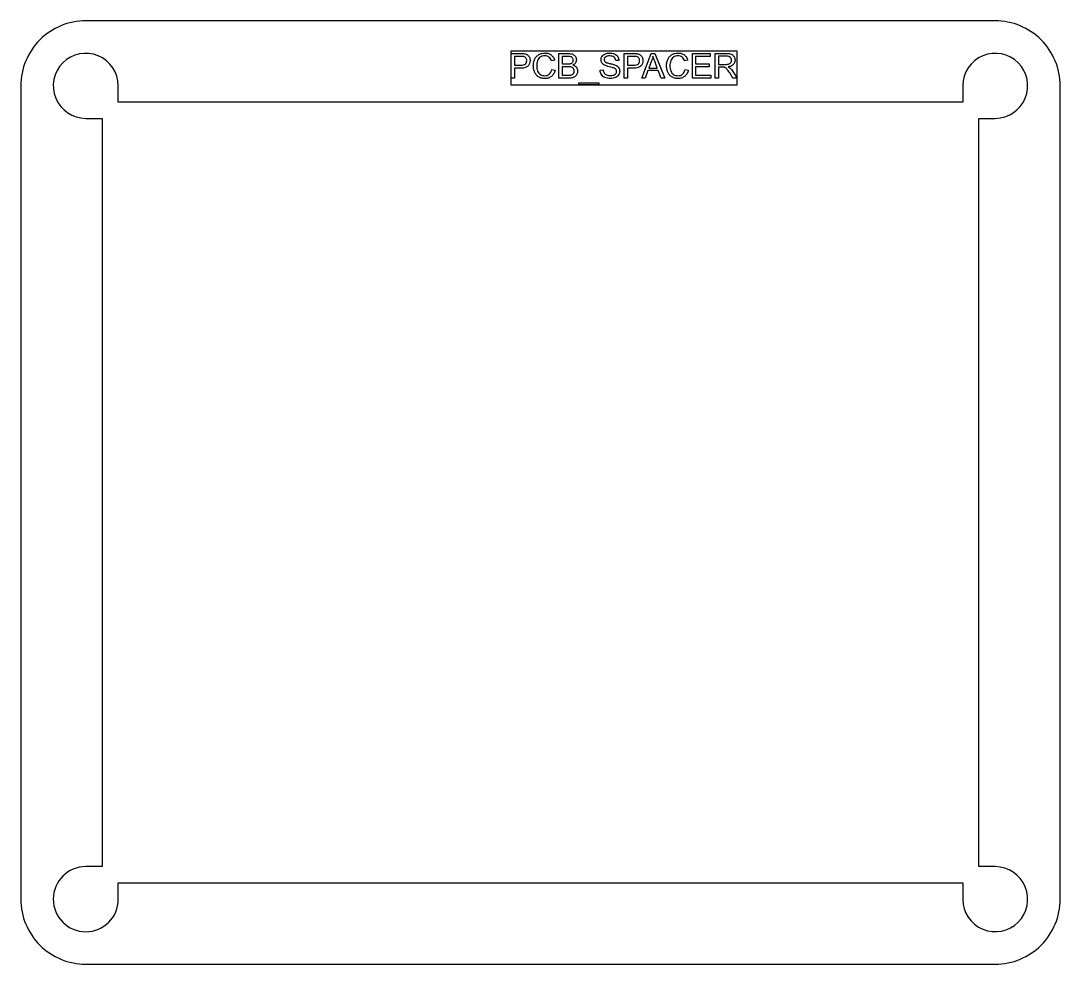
# Model space of a CAD drawing. Header units: millimetres. Extents: x -270 to -4, y 9 to 185.
# Drawn here: x -135.9 to -71.9, y 126.3 to 184.3 of the extents above; entities that cross this region are included whole.
import ezdxf

# ---------------------------------------------------------------- set-up
doc = ezdxf.new("R2010")
doc.units = ezdxf.units.MM
doc.layers.get('0').update_dxf_attribs({"linetype": 'CONTINUOUS'})

msp = doc.modelspace()

# ---------------------------------------------------------------- linework, layer by layer
for p, q in [((-105.698, 180.805), (-105.698, 182.32)), ((-105.698, 182.32), (-105.126, 182.32)), ((-102.766, 180.805), (-102.766, 182.32)), ((-102.766, 182.32), (-102.197, 182.32)), ((-98.757, 180.805), (-98.757, 182.32)), ((-98.757, 182.32), (-98.185, 182.32)), ((-97.669, 180.805), (-97.087, 182.32)), ((-97.087, 182.32), (-96.871, 182.32)), ((-96.871, 182.32), (-96.251, 180.805)), ((-94.558, 180.805), (-94.558, 182.32)), ((-94.558, 182.32), (-93.462, 182.32)), ((-93.462, 182.32), (-93.462, 182.141)), ((-93.147, 180.805), (-93.147, 182.32)), ((-93.147, 182.32), (-92.475, 182.32)), ((-105.11, 182.141), (-105.498, 182.141)), ((-105.498, 182.141), (-105.498, 181.6)), ((-103.03, 181.905), (-103.228, 181.858)), ((-102.263, 182.141), (-102.565, 182.141)), ((-102.565, 182.141), (-102.565, 181.683)), ((-102.565, 181.683), (-102.238, 181.683)), ((-99.076, 181.893), (-99.268, 181.879)), ((-98.169, 182.141), (-98.556, 182.141)), ((-98.556, 182.141), (-98.556, 181.6)), ((-97.065, 181.872), (-97.231, 181.427)), ((-96.718, 181.427), (-96.876, 181.847)), ((-94.835, 181.905), (-95.032, 181.858)), ((-93.462, 182.141), (-94.357, 182.141)), ((-94.357, 182.141), (-94.357, 181.677)), ((-94.357, 181.677), (-93.519, 181.677)), ((-93.519, 181.677), (-93.519, 181.499)), ((-92.467, 182.153), (-92.946, 182.153)), ((-92.946, 182.153), (-92.946, 181.651)), ((-92.946, 181.651), (-92.515, 181.651)), ((-105.498, 181.6), (-105.106, 181.6)), ((-105.109, 181.421), (-105.498, 181.421)), ((-105.498, 181.421), (-105.498, 180.805)), ((-103.205, 181.336), (-103.005, 181.285)), ((-102.215, 181.505), (-102.565, 181.505)), ((-102.565, 181.505), (-102.565, 180.984)), ((-102.565, 180.984), (-102.188, 180.984)), ((-100.237, 181.292), (-100.048, 181.308)), ((-98.556, 181.6), (-98.165, 181.6)), ((-98.168, 181.421), (-98.556, 181.421)), ((-98.556, 181.421), (-98.556, 180.805)), ((-97.289, 181.264), (-97.456, 180.805)), ((-96.656, 181.264), (-97.289, 181.264)), ((-97.231, 181.427), (-96.718, 181.427)), ((-96.479, 180.805), (-96.656, 181.264)), ((-95.009, 181.336), (-94.809, 181.285)), ((-93.519, 181.499), (-94.357, 181.499)), ((-94.357, 181.499), (-94.357, 180.984)), ((-94.357, 180.984), (-93.427, 180.984)), ((-93.427, 180.984), (-93.427, 180.805)), ((-92.714, 181.478), (-92.946, 181.478)), ((-92.946, 181.478), (-92.946, 180.805)), ((-92.064, 180.805), (-92.264, 181.12)), ((-92.075, 181.217), (-91.812, 180.805)), ((-105.498, 180.805), (-105.698, 180.805)), ((-102.188, 180.805), (-102.766, 180.805)), ((-101.541, 180.384), (-101.541, 180.519)), ((-101.541, 180.519), (-100.308, 180.519)), ((-100.308, 180.384), (-101.541, 180.384)), ((-100.308, 180.519), (-100.308, 180.384)), ((-98.556, 180.805), (-98.757, 180.805)), ((-97.456, 180.805), (-97.669, 180.805)), ((-96.251, 180.805), (-96.479, 180.805)), ((-93.427, 180.805), (-94.558, 180.805)), ((-92.946, 180.805), (-93.147, 180.805)), ((-91.812, 180.805), (-92.064, 180.805))]:
    msp.add_line(p, q)
for points in [[(-135.878, 130.31, 0.414214), (-131.878, 126.31), (-75.928, 126.31, 0.414214), (-71.928, 130.31), (-71.928, 180.331, 0.414214), (-75.928, 184.331), (-131.878, 184.331, 0.414214), (-135.878, 180.331)], [(-131.878, 132.31, 2.414213), (-129.878, 130.31), (-129.878, 131.31), (-77.928, 131.31), (-77.928, 130.31, 2.414214), (-75.928, 132.31), (-76.928, 132.31), (-76.928, 178.331), (-75.928, 178.331, 2.414216), (-77.928, 180.331), (-77.928, 179.331), (-129.878, 179.331), (-129.878, 180.331, 2.414215), (-131.878, 178.331), (-130.878, 178.331), (-130.878, 132.31)]]:
    msp.add_lwpolyline(points, format="xyb", close=True)
msp.add_lwpolyline([(-91.822, 180.364), (-105.708, 180.364), (-105.708, 182.481), (-91.822, 182.481)], close=True)
for points, knots in [([(-105.126, 182.32), (-105.082, 182.32), (-105.005, 182.32), (-104.928, 182.31), (-104.896, 182.306)], [0, 0, 0, 0, 0.01331162, 0.02311292, 0.02311292, 0.02311292, 0.02311292]), ([(-104.896, 182.306), (-104.861, 182.299), (-104.795, 182.285), (-104.737, 182.251), (-104.709, 182.235)], [0, 0, 0, 0, 0.01060721, 0.02012395, 0.02012395, 0.02012395, 0.02012395]), ([(-103.996, 182.254), (-103.939, 182.281), (-103.822, 182.335), (-103.694, 182.342), (-103.629, 182.346)], [0, 0, 0, 0, 0.01882566, 0.03817203, 0.03817203, 0.03817203, 0.03817203]), ([(-103.629, 182.346), (-103.557, 182.342), (-103.42, 182.334), (-103.303, 182.264), (-103.246, 182.23)], [0, 0, 0, 0, 0.02112812, 0.04049471, 0.04049471, 0.04049471, 0.04049471]), ([(-102.197, 182.32), (-102.145, 182.319), (-102.05, 182.317), (-101.959, 182.287), (-101.919, 182.274)], [0, 0, 0, 0, 0.01568728, 0.0283738, 0.0283738, 0.0283738, 0.0283738]), ([(-101.919, 182.274), (-101.886, 182.257), (-101.82, 182.222), (-101.776, 182.162), (-101.755, 182.132)], [0, 0, 0, 0, 0.01102659, 0.02195102, 0.02195102, 0.02195102, 0.02195102]), ([(-100.114, 182.143), (-100.089, 182.174), (-100.037, 182.24), (-99.962, 182.276), (-99.924, 182.294)], [0, 0, 0, 0, 0.0118789, 0.02459588, 0.02459588, 0.02459588, 0.02459588]), ([(-99.924, 182.294), (-99.88, 182.309), (-99.79, 182.34), (-99.695, 182.344), (-99.646, 182.346)], [0, 0, 0, 0, 0.01376047, 0.02841613, 0.02841613, 0.02841613, 0.02841613]), ([(-99.646, 182.346), (-99.592, 182.344), (-99.491, 182.341), (-99.394, 182.307), (-99.349, 182.292)], [0, 0, 0, 0, 0.01590967, 0.03035692, 0.03035692, 0.03035692, 0.03035692]), ([(-99.349, 182.292), (-99.308, 182.272), (-99.23, 182.234), (-99.177, 182.165), (-99.151, 182.132)], [0, 0, 0, 0, 0.01320996, 0.02572144, 0.02572144, 0.02572144, 0.02572144]), ([(-98.185, 182.32), (-98.141, 182.32), (-98.064, 182.32), (-97.987, 182.31), (-97.955, 182.306)], [0, 0, 0, 0, 0.01331159, 0.02311292, 0.02311292, 0.02311292, 0.02311292]), ([(-97.955, 182.306), (-97.92, 182.299), (-97.854, 182.285), (-97.795, 182.251), (-97.768, 182.235)], [0, 0, 0, 0, 0.01060725, 0.02012396, 0.02012396, 0.02012396, 0.02012396]), ([(-95.8, 182.254), (-95.743, 182.281), (-95.626, 182.335), (-95.498, 182.342), (-95.433, 182.346)], [0, 0, 0, 0, 0.01882568, 0.03817199, 0.03817199, 0.03817199, 0.03817199]), ([(-95.433, 182.346), (-95.361, 182.342), (-95.224, 182.334), (-95.107, 182.264), (-95.051, 182.23)], [0, 0, 0, 0, 0.0211281, 0.04049472, 0.04049472, 0.04049472, 0.04049472]), ([(-92.475, 182.32), (-92.415, 182.32), (-92.311, 182.319), (-92.21, 182.291), (-92.167, 182.279)], [0, 0, 0, 0, 0.01785765, 0.03118483, 0.03118483, 0.03118483, 0.03118483]), ([(-92.167, 182.279), (-92.133, 182.263), (-92.065, 182.229), (-92.021, 182.167), (-91.999, 182.135)], [0, 0, 0, 0, 0.01103602, 0.02248927, 0.02248927, 0.02248927, 0.02248927]), ([(-104.923, 182.128), (-104.947, 182.132), (-105.009, 182.142), (-105.072, 182.141), (-105.11, 182.141)], [0, 0, 0, 0, 0.00727897, 0.01878191, 0.01878191, 0.01878191, 0.01878191]), ([(-105.106, 181.6), (-105.049, 181.6), (-104.95, 181.601), (-104.866, 181.651), (-104.83, 181.672)], [0, 0, 0, 0, 0.01671217, 0.02896085, 0.02896085, 0.02896085, 0.02896085]), ([(-104.796, 182.038), (-104.813, 182.059), (-104.848, 182.1), (-104.898, 182.119), (-104.923, 182.128)], [0, 0, 0, 0, 0.00791117, 0.01574246, 0.01574246, 0.01574246, 0.01574246]), ([(-104.83, 181.672), (-104.806, 181.7), (-104.756, 181.758), (-104.751, 181.835), (-104.748, 181.876)], [0, 0, 0, 0, 0.01064518, 0.02247567, 0.02247567, 0.02247567, 0.02247567]), ([(-104.748, 181.876), (-104.75, 181.906), (-104.753, 181.964), (-104.782, 182.014), (-104.796, 182.038)], [0, 0, 0, 0, 0.00890519, 0.01718524, 0.01718524, 0.01718524, 0.01718524]), ([(-104.709, 182.235), (-104.685, 182.215), (-104.635, 182.174), (-104.604, 182.118), (-104.588, 182.089)], [0, 0, 0, 0, 0.00925279, 0.01916926, 0.01916926, 0.01916926, 0.01916926]), ([(-104.542, 181.882), (-104.546, 181.82), (-104.556, 181.699), (-104.629, 181.602), (-104.664, 181.555)], [0, 0, 0, 0, 0.01810434, 0.03560296, 0.03560296, 0.03560296, 0.03560296]), ([(-104.588, 182.089), (-104.574, 182.056), (-104.547, 181.99), (-104.543, 181.918), (-104.542, 181.882)], [0, 0, 0, 0, 0.01045561, 0.02131704, 0.02131704, 0.02131704, 0.02131704]), ([(-104.344, 181.574), (-104.341, 181.649), (-104.335, 181.792), (-104.28, 181.924), (-104.254, 181.987)], [0, 0, 0, 0, 0.02227138, 0.04257123, 0.04257123, 0.04257123, 0.04257123]), ([(-104.254, 181.987), (-104.221, 182.042), (-104.155, 182.151), (-104.049, 182.22), (-103.996, 182.254)], [0, 0, 0, 0, 0.01898323, 0.03756669, 0.03756669, 0.03756669, 0.03756669]), ([(-104.09, 181.866), (-104.104, 181.818), (-104.132, 181.723), (-104.135, 181.624), (-104.137, 181.575)], [0, 0, 0, 0, 0.01476436, 0.02957869, 0.02957869, 0.02957869, 0.02957869]), ([(-103.925, 182.091), (-103.961, 182.06), (-104.034, 181.999), (-104.071, 181.91), (-104.09, 181.866)], [0, 0, 0, 0, 0.01399572, 0.02823827, 0.02823827, 0.02823827, 0.02823827]), ([(-103.633, 182.174), (-103.688, 182.172), (-103.792, 182.166), (-103.882, 182.115), (-103.925, 182.091)], [0, 0, 0, 0, 0.01616869, 0.03075391, 0.03075391, 0.03075391, 0.03075391]), ([(-103.381, 182.099), (-103.418, 182.121), (-103.495, 182.167), (-103.586, 182.172), (-103.633, 182.174)], [0, 0, 0, 0, 0.01265299, 0.02668135, 0.02668135, 0.02668135, 0.02668135]), ([(-103.228, 181.858), (-103.246, 181.908), (-103.279, 182), (-103.349, 182.068), (-103.381, 182.099)], [0, 0, 0, 0, 0.01568085, 0.02887115, 0.02887115, 0.02887115, 0.02887115]), ([(-103.246, 182.23), (-103.198, 182.187), (-103.099, 182.096), (-103.054, 181.97), (-103.03, 181.905)], [0, 0, 0, 0, 0.01915523, 0.03961109, 0.03961109, 0.03961109, 0.03961109]), ([(-102.032, 182.12), (-102.062, 182.126), (-102.138, 182.142), (-102.216, 182.141), (-102.263, 182.141)], [0, 0, 0, 0, 0.00925827, 0.02319517, 0.02319517, 0.02319517, 0.02319517]), ([(-102.238, 181.683), (-102.199, 181.683), (-102.135, 181.683), (-102.072, 181.696), (-102.047, 181.701)], [0, 0, 0, 0, 0.01145478, 0.01924105, 0.01924105, 0.01924105, 0.01924105]), ([(-102.047, 181.701), (-102.023, 181.709), (-101.978, 181.725), (-101.946, 181.76), (-101.931, 181.776)], [0, 0, 0, 0, 0.00735504, 0.01396313, 0.01396313, 0.01396313, 0.01396313]), ([(-101.929, 182.042), (-101.942, 182.059), (-101.969, 182.095), (-102.011, 182.112), (-102.032, 182.12)], [0, 0, 0, 0, 0.00652994, 0.01319748, 0.01319748, 0.01319748, 0.01319748]), ([(-101.931, 181.776), (-101.92, 181.796), (-101.896, 181.837), (-101.894, 181.884), (-101.893, 181.909)], [0, 0, 0, 0, 0.00661562, 0.01396615, 0.01396615, 0.01396615, 0.01396615]), ([(-101.893, 181.909), (-101.894, 181.933), (-101.896, 181.98), (-101.918, 182.021), (-101.929, 182.042)], [0, 0, 0, 0, 0.00715003, 0.01390688, 0.01390688, 0.01390688, 0.01390688]), ([(-101.748, 181.75), (-101.768, 181.722), (-101.811, 181.664), (-101.874, 181.629), (-101.907, 181.611)], [0, 0, 0, 0, 0.01019013, 0.02131245, 0.02131245, 0.02131245, 0.02131245]), ([(-101.755, 182.132), (-101.737, 182.101), (-101.703, 182.038), (-101.698, 181.967), (-101.695, 181.932)], [0, 0, 0, 0, 0.01074756, 0.02107404, 0.02107404, 0.02107404, 0.02107404]), ([(-101.695, 181.932), (-101.697, 181.9), (-101.702, 181.836), (-101.733, 181.778), (-101.748, 181.75)], [0, 0, 0, 0, 0.00952258, 0.01922685, 0.01922685, 0.01922685, 0.01922685]), ([(-100.179, 181.928), (-100.176, 181.966), (-100.17, 182.042), (-100.133, 182.109), (-100.114, 182.143)], [0, 0, 0, 0, 0.01121629, 0.0226589, 0.0226589, 0.0226589, 0.0226589]), ([(-100.126, 181.74), (-100.141, 181.769), (-100.173, 181.828), (-100.177, 181.895), (-100.179, 181.928)], [0, 0, 0, 0, 0.00977905, 0.01980259, 0.01980259, 0.01980259, 0.01980259]), ([(-99.964, 181.599), (-99.997, 181.618), (-100.061, 181.654), (-100.105, 181.712), (-100.126, 181.74)], [0, 0, 0, 0, 0.01141236, 0.02165161, 0.02165161, 0.02165161, 0.02165161]), ([(-99.903, 182.103), (-99.927, 182.08), (-99.974, 182.036), (-99.982, 181.972), (-99.986, 181.942)], [0, 0, 0, 0, 0.00964234, 0.01860738, 0.01860738, 0.01860738, 0.01860738]), ([(-99.986, 181.942), (-99.983, 181.916), (-99.979, 181.864), (-99.944, 181.826), (-99.927, 181.807)], [0, 0, 0, 0, 0.00758577, 0.01503263, 0.01503263, 0.01503263, 0.01503263]), ([(-99.927, 181.807), (-99.892, 181.788), (-99.798, 181.736), (-99.692, 181.714), (-99.624, 181.699)], [0, 0, 0, 0, 0.01173478, 0.03225503, 0.03225503, 0.03225503, 0.03225503]), ([(-99.637, 182.169), (-99.691, 182.168), (-99.785, 182.167), (-99.867, 182.122), (-99.903, 182.103)], [0, 0, 0, 0, 0.01581065, 0.02770044, 0.02770044, 0.02770044, 0.02770044]), ([(-99.373, 182.096), (-99.409, 182.117), (-99.49, 182.165), (-99.585, 182.168), (-99.637, 182.169)], [0, 0, 0, 0, 0.01236411, 0.02780848, 0.02780848, 0.02780848, 0.02780848]), ([(-99.624, 181.699), (-99.555, 181.684), (-99.441, 181.659), (-99.332, 181.618), (-99.289, 181.603)], [0, 0, 0, 0, 0.02124723, 0.03493427, 0.03493427, 0.03493427, 0.03493427]), ([(-99.268, 181.879), (-99.276, 181.923), (-99.289, 182.006), (-99.346, 182.067), (-99.373, 182.096)], [0, 0, 0, 0, 0.01305885, 0.0245925, 0.0245925, 0.0245925, 0.0245925]), ([(-99.151, 182.132), (-99.13, 182.095), (-99.089, 182.021), (-99.08, 181.936), (-99.076, 181.893)], [0, 0, 0, 0, 0.01243626, 0.02524759, 0.02524759, 0.02524759, 0.02524759]), ([(-97.982, 182.128), (-98.006, 182.132), (-98.068, 182.142), (-98.13, 182.141), (-98.169, 182.141)], [0, 0, 0, 0, 0.00727897, 0.01878191, 0.01878191, 0.01878191, 0.01878191]), ([(-98.165, 181.6), (-98.108, 181.6), (-98.009, 181.601), (-97.924, 181.651), (-97.889, 181.672)], [0, 0, 0, 0, 0.01671218, 0.02896085, 0.02896085, 0.02896085, 0.02896085]), ([(-97.855, 182.038), (-97.872, 182.059), (-97.907, 182.1), (-97.957, 182.119), (-97.982, 182.128)], [0, 0, 0, 0, 0.00791117, 0.01574244, 0.01574244, 0.01574244, 0.01574244]), ([(-97.889, 181.672), (-97.865, 181.7), (-97.815, 181.758), (-97.81, 181.835), (-97.807, 181.876)], [0, 0, 0, 0, 0.01064517, 0.02247566, 0.02247566, 0.02247566, 0.02247566]), ([(-97.807, 181.876), (-97.809, 181.906), (-97.812, 181.964), (-97.841, 182.014), (-97.855, 182.038)], [0, 0, 0, 0, 0.00890519, 0.01718523, 0.01718523, 0.01718523, 0.01718523]), ([(-97.768, 182.235), (-97.744, 182.215), (-97.694, 182.174), (-97.662, 182.118), (-97.646, 182.089)], [0, 0, 0, 0, 0.00925285, 0.01916929, 0.01916929, 0.01916929, 0.01916929]), ([(-97.6, 181.882), (-97.605, 181.82), (-97.614, 181.699), (-97.687, 181.602), (-97.723, 181.555)], [0, 0, 0, 0, 0.01810434, 0.03560298, 0.03560298, 0.03560298, 0.03560298]), ([(-97.646, 182.089), (-97.633, 182.056), (-97.606, 181.99), (-97.602, 181.918), (-97.6, 181.882)], [0, 0, 0, 0, 0.01045562, 0.02131705, 0.02131705, 0.02131705, 0.02131705]), ([(-96.983, 182.161), (-96.994, 182.112), (-97.016, 182.014), (-97.048, 181.919), (-97.065, 181.872)], [0, 0, 0, 0, 0.01493419, 0.03009147, 0.03009147, 0.03009147, 0.03009147]), ([(-96.876, 181.847), (-96.897, 181.905), (-96.936, 182.008), (-96.969, 182.114), (-96.983, 182.161)], [0, 0, 0, 0, 0.01852106, 0.03321365, 0.03321365, 0.03321365, 0.03321365]), ([(-96.148, 181.574), (-96.145, 181.649), (-96.139, 181.792), (-96.084, 181.924), (-96.058, 181.987)], [0, 0, 0, 0, 0.02227137, 0.04257124, 0.04257124, 0.04257124, 0.04257124]), ([(-96.058, 181.987), (-96.025, 182.042), (-95.959, 182.151), (-95.853, 182.22), (-95.8, 182.254)], [0, 0, 0, 0, 0.01898321, 0.03756672, 0.03756672, 0.03756672, 0.03756672]), ([(-95.894, 181.866), (-95.908, 181.818), (-95.936, 181.723), (-95.94, 181.624), (-95.941, 181.575)], [0, 0, 0, 0, 0.01476436, 0.02957869, 0.02957869, 0.02957869, 0.02957869]), ([(-95.729, 182.091), (-95.765, 182.06), (-95.839, 181.999), (-95.875, 181.91), (-95.894, 181.866)], [0, 0, 0, 0, 0.01399574, 0.0282383, 0.0282383, 0.0282383, 0.0282383]), ([(-95.437, 182.174), (-95.492, 182.172), (-95.596, 182.166), (-95.686, 182.115), (-95.729, 182.091)], [0, 0, 0, 0, 0.0161686, 0.03075386, 0.03075386, 0.03075386, 0.03075386]), ([(-95.185, 182.099), (-95.222, 182.121), (-95.299, 182.167), (-95.39, 182.172), (-95.437, 182.174)], [0, 0, 0, 0, 0.01265295, 0.02668132, 0.02668132, 0.02668132, 0.02668132]), ([(-95.032, 181.858), (-95.05, 181.908), (-95.083, 182), (-95.153, 182.068), (-95.185, 182.099)], [0, 0, 0, 0, 0.01568086, 0.0288712, 0.0288712, 0.0288712, 0.0288712]), ([(-95.051, 182.23), (-95.003, 182.187), (-94.903, 182.096), (-94.858, 181.97), (-94.835, 181.905)], [0, 0, 0, 0, 0.01915529, 0.03961113, 0.03961113, 0.03961113, 0.03961113]), ([(-92.515, 181.651), (-92.474, 181.652), (-92.401, 181.653), (-92.331, 181.672), (-92.3, 181.68)], [0, 0, 0, 0, 0.01226792, 0.02176052, 0.02176052, 0.02176052, 0.02176052]), ([(-92.22, 182.083), (-92.253, 182.103), (-92.328, 182.15), (-92.417, 182.152), (-92.467, 182.153)], [0, 0, 0, 0, 0.01132504, 0.02601303, 0.02601303, 0.02601303, 0.02601303]), ([(-92.04, 181.635), (-92.082, 181.601), (-92.177, 181.526), (-92.297, 181.505), (-92.362, 181.494)], [0, 0, 0, 0, 0.0160675, 0.03568411, 0.03568411, 0.03568411, 0.03568411]), ([(-92.3, 181.68), (-92.276, 181.69), (-92.229, 181.711), (-92.198, 181.751), (-92.183, 181.771)], [0, 0, 0, 0, 0.0077577, 0.01509068, 0.01509068, 0.01509068, 0.01509068]), ([(-92.142, 181.907), (-92.145, 181.941), (-92.152, 182.008), (-92.198, 182.059), (-92.22, 182.083)], [0, 0, 0, 0, 0.00998514, 0.01980119, 0.01980119, 0.01980119, 0.01980119]), ([(-92.183, 181.771), (-92.171, 181.792), (-92.147, 181.834), (-92.144, 181.883), (-92.142, 181.907)], [0, 0, 0, 0, 0.00719051, 0.01432878, 0.01432878, 0.01432878, 0.01432878]), ([(-91.936, 181.907), (-91.94, 181.855), (-91.948, 181.754), (-92.009, 181.674), (-92.04, 181.635)], [0, 0, 0, 0, 0.01508447, 0.02968566, 0.02968566, 0.02968566, 0.02968566]), ([(-91.999, 182.135), (-91.98, 182.1), (-91.943, 182.028), (-91.938, 181.947), (-91.936, 181.907)], [0, 0, 0, 0, 0.01186115, 0.02392766, 0.02392766, 0.02392766, 0.02392766]), ([(-104.664, 181.555), (-104.72, 181.516), (-104.852, 181.424), (-105.015, 181.422), (-105.109, 181.421)], [0, 0, 0, 0, 0.01996676, 0.0473538, 0.0473538, 0.0473538, 0.0473538]), ([(-104.264, 181.168), (-104.287, 181.232), (-104.335, 181.364), (-104.341, 181.503), (-104.344, 181.574)], [0, 0, 0, 0, 0.02051071, 0.04161248, 0.04161248, 0.04161248, 0.04161248]), ([(-104.03, 180.879), (-104.079, 180.917), (-104.179, 180.995), (-104.235, 181.109), (-104.264, 181.168)], [0, 0, 0, 0, 0.01821159, 0.03757876, 0.03757876, 0.03757876, 0.03757876]), ([(-104.137, 181.575), (-104.136, 181.514), (-104.132, 181.399), (-104.097, 181.289), (-104.081, 181.237)], [0, 0, 0, 0, 0.01815441, 0.03435982, 0.03435982, 0.03435982, 0.03435982]), ([(-104.081, 181.237), (-104.06, 181.193), (-104.02, 181.106), (-103.943, 181.049), (-103.906, 181.022)], [0, 0, 0, 0, 0.01450672, 0.02817081, 0.02817081, 0.02817081, 0.02817081]), ([(-103.906, 181.022), (-103.865, 181.001), (-103.785, 180.96), (-103.694, 180.954), (-103.649, 180.951)], [0, 0, 0, 0, 0.01348277, 0.02695961, 0.02695961, 0.02695961, 0.02695961]), ([(-103.649, 180.951), (-103.595, 180.954), (-103.491, 180.961), (-103.405, 181.019), (-103.363, 181.048)], [0, 0, 0, 0, 0.01574312, 0.03062041, 0.03062041, 0.03062041, 0.03062041]), ([(-103.363, 181.048), (-103.327, 181.086), (-103.249, 181.168), (-103.221, 181.278), (-103.205, 181.336)], [0, 0, 0, 0, 0.01554017, 0.03335715, 0.03335715, 0.03335715, 0.03335715]), ([(-103.005, 181.285), (-103.028, 181.209), (-103.073, 181.065), (-103.181, 180.959), (-103.232, 180.909)], [0, 0, 0, 0, 0.02348908, 0.04458605, 0.04458605, 0.04458605, 0.04458605]), ([(-101.993, 181.479), (-102.025, 181.487), (-102.097, 181.504), (-102.172, 181.504), (-102.215, 181.505)], [0, 0, 0, 0, 0.00958228, 0.02237498, 0.02237498, 0.02237498, 0.02237498]), ([(-102.188, 180.984), (-102.161, 180.984), (-102.115, 180.984), (-102.07, 180.989), (-102.052, 180.991)], [0, 0, 0, 0, 0.00827022, 0.01367191, 0.01367191, 0.01367191, 0.01367191]), ([(-102.052, 180.991), (-102.03, 180.995), (-101.99, 181.004), (-101.953, 181.023), (-101.936, 181.032)], [0, 0, 0, 0, 0.00656777, 0.01234654, 0.01234654, 0.01234654, 0.01234654]), ([(-101.873, 181.391), (-101.889, 181.411), (-101.922, 181.45), (-101.969, 181.469), (-101.993, 181.479)], [0, 0, 0, 0, 0.0074276, 0.0151119, 0.0151119, 0.0151119, 0.0151119]), ([(-101.936, 181.032), (-101.921, 181.043), (-101.89, 181.066), (-101.87, 181.099), (-101.859, 181.117)], [0, 0, 0, 0, 0.00552976, 0.01147574, 0.01147574, 0.01147574, 0.01147574]), ([(-101.907, 181.611), (-101.864, 181.596), (-101.783, 181.567), (-101.724, 181.504), (-101.696, 181.474)], [0, 0, 0, 0, 0.01332344, 0.02554679, 0.02554679, 0.02554679, 0.02554679]), ([(-101.83, 181.244), (-101.831, 181.271), (-101.834, 181.324), (-101.86, 181.369), (-101.873, 181.391)], [0, 0, 0, 0, 0.00799344, 0.01554018, 0.01554018, 0.01554018, 0.01554018]), ([(-101.859, 181.117), (-101.851, 181.136), (-101.833, 181.177), (-101.831, 181.221), (-101.83, 181.244)], [0, 0, 0, 0, 0.00636583, 0.01321532, 0.01321532, 0.01321532, 0.01321532]), ([(-101.667, 181.046), (-101.682, 181.018), (-101.711, 180.964), (-101.756, 180.924), (-101.778, 180.905)], [0, 0, 0, 0, 0.00953262, 0.01808336, 0.01808336, 0.01808336, 0.01808336]), ([(-101.696, 181.474), (-101.674, 181.439), (-101.63, 181.369), (-101.625, 181.286), (-101.622, 181.244)], [0, 0, 0, 0, 0.0119559, 0.024444, 0.024444, 0.024444, 0.024444]), ([(-101.622, 181.244), (-101.624, 181.209), (-101.627, 181.141), (-101.654, 181.078), (-101.667, 181.046)], [0, 0, 0, 0, 0.01033203, 0.02043286, 0.02043286, 0.02043286, 0.02043286]), ([(-100.154, 181.019), (-100.177, 181.061), (-100.224, 181.146), (-100.233, 181.243), (-100.237, 181.292)], [0, 0, 0, 0, 0.01417659, 0.02876179, 0.02876179, 0.02876179, 0.02876179]), ([(-99.936, 180.839), (-99.979, 180.861), (-100.065, 180.905), (-100.125, 180.982), (-100.154, 181.019)], [0, 0, 0, 0, 0.01449685, 0.02861487, 0.02861487, 0.02861487, 0.02861487]), ([(-100.048, 181.308), (-100.042, 181.273), (-100.032, 181.207), (-100, 181.149), (-99.985, 181.122)], [0, 0, 0, 0, 0.01058684, 0.01981448, 0.01981448, 0.01981448, 0.01981448]), ([(-99.985, 181.122), (-99.966, 181.098), (-99.924, 181.048), (-99.864, 181.019), (-99.833, 181.004)], [0, 0, 0, 0, 0.00909238, 0.01946504, 0.01946504, 0.01946504, 0.01946504]), ([(-99.672, 181.504), (-99.731, 181.518), (-99.831, 181.542), (-99.926, 181.582), (-99.964, 181.599)], [0, 0, 0, 0, 0.01840698, 0.03078595, 0.03078595, 0.03078595, 0.03078595]), ([(-99.833, 181.004), (-99.797, 180.991), (-99.721, 180.964), (-99.642, 180.96), (-99.6, 180.959)], [0, 0, 0, 0, 0.01148729, 0.02381184, 0.02381184, 0.02381184, 0.02381184]), ([(-99.402, 181.43), (-99.434, 181.441), (-99.523, 181.469), (-99.614, 181.491), (-99.672, 181.504)], [0, 0, 0, 0, 0.01025251, 0.02797798, 0.02797798, 0.02797798, 0.02797798]), ([(-99.6, 180.959), (-99.564, 180.96), (-99.495, 180.962), (-99.429, 180.983), (-99.398, 180.993)], [0, 0, 0, 0, 0.01083397, 0.02063069, 0.02063069, 0.02063069, 0.02063069]), ([(-99.265, 181.341), (-99.283, 181.358), (-99.322, 181.398), (-99.373, 181.419), (-99.402, 181.43)], [0, 0, 0, 0, 0.00734704, 0.0164584, 0.0164584, 0.0164584, 0.0164584]), ([(-99.398, 180.993), (-99.371, 181.005), (-99.32, 181.027), (-99.284, 181.067), (-99.267, 181.087)], [0, 0, 0, 0, 0.00866274, 0.01624531, 0.01624531, 0.01624531, 0.01624531]), ([(-99.1, 181.005), (-99.126, 180.971), (-99.18, 180.901), (-99.259, 180.86), (-99.299, 180.838)], [0, 0, 0, 0, 0.01271144, 0.02620854, 0.02620854, 0.02620854, 0.02620854]), ([(-99.289, 181.603), (-99.249, 181.582), (-99.173, 181.544), (-99.119, 181.479), (-99.094, 181.448)], [0, 0, 0, 0, 0.01341555, 0.02514145, 0.02514145, 0.02514145, 0.02514145]), ([(-99.267, 181.087), (-99.254, 181.107), (-99.23, 181.146), (-99.226, 181.193), (-99.224, 181.216)], [0, 0, 0, 0, 0.00699738, 0.01383865, 0.01383865, 0.01383865, 0.01383865]), ([(-99.224, 181.216), (-99.226, 181.239), (-99.229, 181.284), (-99.253, 181.322), (-99.265, 181.341)], [0, 0, 0, 0, 0.00675868, 0.01331329, 0.01331329, 0.01331329, 0.01331329]), ([(-99.031, 181.233), (-99.034, 181.193), (-99.04, 181.112), (-99.08, 181.041), (-99.1, 181.005)], [0, 0, 0, 0, 0.01187041, 0.02407629, 0.02407629, 0.02407629, 0.02407629]), ([(-99.094, 181.448), (-99.075, 181.416), (-99.038, 181.349), (-99.033, 181.272), (-99.031, 181.233)], [0, 0, 0, 0, 0.01111943, 0.02271217, 0.02271217, 0.02271217, 0.02271217]), ([(-97.723, 181.555), (-97.779, 181.516), (-97.911, 181.424), (-98.074, 181.422), (-98.168, 181.421)], [0, 0, 0, 0, 0.01996675, 0.04735379, 0.04735379, 0.04735379, 0.04735379]), ([(-96.068, 181.168), (-96.091, 181.232), (-96.139, 181.364), (-96.145, 181.503), (-96.148, 181.574)], [0, 0, 0, 0, 0.02051071, 0.04161247, 0.04161247, 0.04161247, 0.04161247]), ([(-95.835, 180.879), (-95.883, 180.917), (-95.983, 180.995), (-96.039, 181.109), (-96.068, 181.168)], [0, 0, 0, 0, 0.01821161, 0.03757878, 0.03757878, 0.03757878, 0.03757878]), ([(-95.941, 181.575), (-95.94, 181.514), (-95.936, 181.399), (-95.902, 181.289), (-95.885, 181.237)], [0, 0, 0, 0, 0.01815442, 0.03435982, 0.03435982, 0.03435982, 0.03435982]), ([(-95.885, 181.237), (-95.864, 181.193), (-95.824, 181.106), (-95.747, 181.049), (-95.71, 181.022)], [0, 0, 0, 0, 0.01450674, 0.02817079, 0.02817079, 0.02817079, 0.02817079]), ([(-95.71, 181.022), (-95.67, 181.001), (-95.589, 180.96), (-95.498, 180.954), (-95.453, 180.951)], [0, 0, 0, 0, 0.01348279, 0.02695959, 0.02695959, 0.02695959, 0.02695959]), ([(-95.453, 180.951), (-95.399, 180.954), (-95.295, 180.961), (-95.209, 181.019), (-95.167, 181.048)], [0, 0, 0, 0, 0.01574315, 0.03062043, 0.03062043, 0.03062043, 0.03062043]), ([(-95.167, 181.048), (-95.131, 181.086), (-95.054, 181.168), (-95.025, 181.278), (-95.009, 181.336)], [0, 0, 0, 0, 0.01554015, 0.03335713, 0.03335713, 0.03335713, 0.03335713]), ([(-94.809, 181.285), (-94.832, 181.209), (-94.877, 181.065), (-94.985, 180.959), (-95.036, 180.909)], [0, 0, 0, 0, 0.02348908, 0.04458605, 0.04458605, 0.04458605, 0.04458605]), ([(-92.602, 181.47), (-92.617, 181.473), (-92.654, 181.478), (-92.692, 181.478), (-92.714, 181.478)], [0, 0, 0, 0, 0.00452848, 0.01119724, 0.01119724, 0.01119724, 0.01119724]), ([(-92.511, 181.43), (-92.526, 181.439), (-92.554, 181.456), (-92.587, 181.466), (-92.602, 181.47)], [0, 0, 0, 0, 0.00515634, 0.01003031, 0.01003031, 0.01003031, 0.01003031]), ([(-92.409, 181.329), (-92.426, 181.35), (-92.456, 181.388), (-92.494, 181.417), (-92.511, 181.43)], [0, 0, 0, 0, 0.00817555, 0.01440503, 0.01440503, 0.01440503, 0.01440503]), ([(-92.264, 181.12), (-92.29, 181.161), (-92.336, 181.232), (-92.387, 181.3), (-92.409, 181.329)], [0, 0, 0, 0, 0.01446146, 0.02540739, 0.02540739, 0.02540739, 0.02540739]), ([(-92.362, 181.494), (-92.338, 181.482), (-92.296, 181.461), (-92.258, 181.432), (-92.241, 181.419)], [0, 0, 0, 0, 0.00796604, 0.01428632, 0.01428632, 0.01428632, 0.01428632]), ([(-92.241, 181.419), (-92.212, 181.389), (-92.15, 181.328), (-92.101, 181.255), (-92.075, 181.217)], [0, 0, 0, 0, 0.01246576, 0.02618709, 0.02618709, 0.02618709, 0.02618709]), ([(-103.632, 180.779), (-103.707, 180.782), (-103.848, 180.787), (-103.973, 180.85), (-104.03, 180.879)], [0, 0, 0, 0, 0.02234754, 0.04150305, 0.04150305, 0.04150305, 0.04150305]), ([(-103.232, 180.909), (-103.29, 180.871), (-103.412, 180.793), (-103.557, 180.784), (-103.632, 180.779)], [0, 0, 0, 0, 0.02063947, 0.04272507, 0.04272507, 0.04272507, 0.04272507]), ([(-101.944, 180.83), (-101.981, 180.823), (-102.061, 180.807), (-102.144, 180.806), (-102.188, 180.805)], [0, 0, 0, 0, 0.01125885, 0.02461933, 0.02461933, 0.02461933, 0.02461933]), ([(-101.778, 180.905), (-101.802, 180.889), (-101.854, 180.856), (-101.913, 180.839), (-101.944, 180.83)], [0, 0, 0, 0, 0.00863263, 0.01829089, 0.01829089, 0.01829089, 0.01829089]), ([(-99.591, 180.779), (-99.655, 180.781), (-99.773, 180.784), (-99.884, 180.822), (-99.936, 180.839)], [0, 0, 0, 0, 0.01896007, 0.03516381, 0.03516381, 0.03516381, 0.03516381]), ([(-99.299, 180.838), (-99.344, 180.821), (-99.438, 180.785), (-99.539, 180.781), (-99.591, 180.779)], [0, 0, 0, 0, 0.01448737, 0.02997132, 0.02997132, 0.02997132, 0.02997132]), ([(-95.436, 180.779), (-95.512, 180.782), (-95.652, 180.787), (-95.777, 180.85), (-95.835, 180.879)], [0, 0, 0, 0, 0.02234751, 0.04150302, 0.04150302, 0.04150302, 0.04150302]), ([(-95.036, 180.909), (-95.095, 180.871), (-95.216, 180.793), (-95.361, 180.784), (-95.436, 180.779)], [0, 0, 0, 0, 0.02063943, 0.04272508, 0.04272508, 0.04272508, 0.04272508])]:
    msp.add_open_spline(points, degree=3, knots=knots)

doc.saveas('drawing.dxf')
